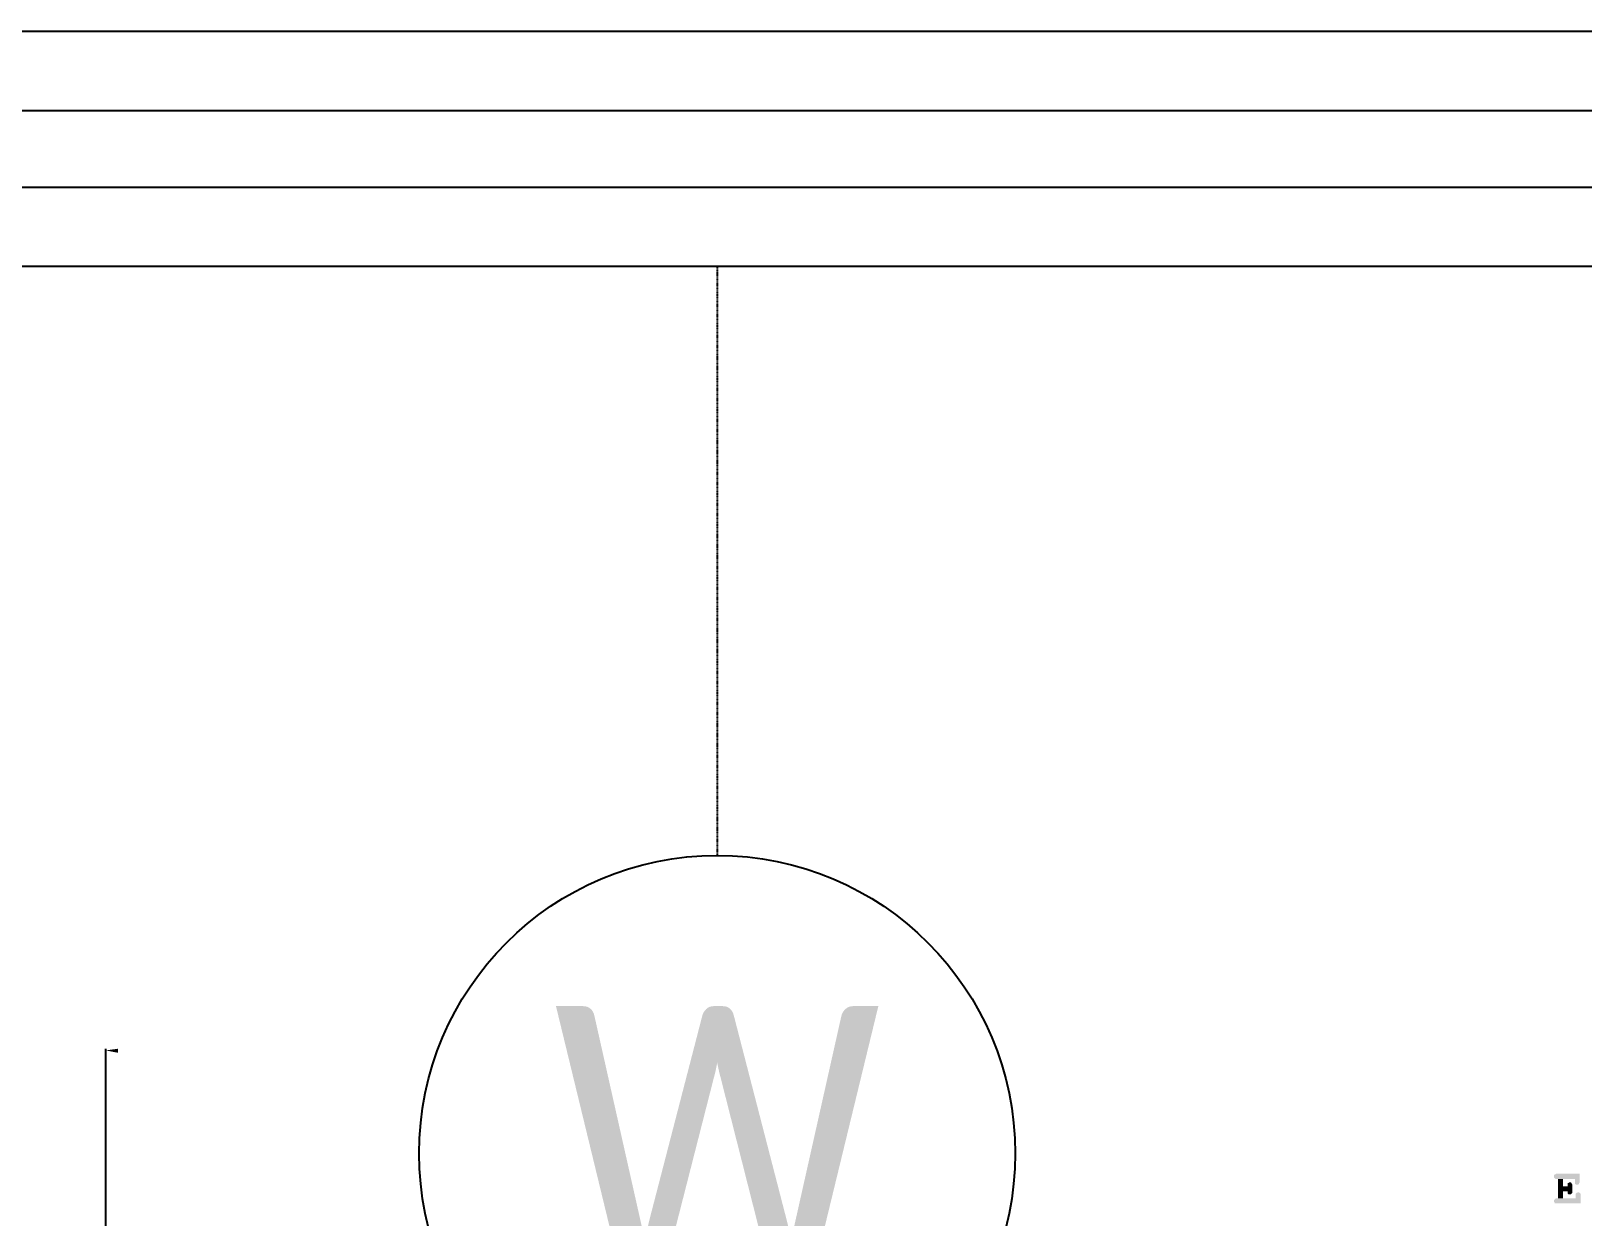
# Model space of a CAD drawing. Header units: feet. Extents: x -99009 to 3252343, y -11094690 to 9035152.
# Drawn here: x 1669864 to 1671181, y -1050455 to -1049448 of the extents above; entities that cross this region are included whole.
import ezdxf

# ---------------------------------------------------------------- set-up
doc = ezdxf.new("R2010")
doc.units = ezdxf.units.FT
doc.linetypes.add('Continous', pattern=[0])
doc.linetypes.add('HIDDEN', pattern=[0.375, 0.25, -0.125])
for name, color, linetype in [('BOR', 6, 'Continous'), ('TEXT DETAILS', 190, 'Continuous'), ('WINDOW', 5, 'Continuous')]:
    doc.layers.add(name, color=color, linetype=linetype)
doc.styles.add('CALIBRI', font='calibri.ttf', dxfattribs={"width": 0.8})

# ---------------------------------------------------------------- blocks, each defined once
blk = doc.blocks.new('W-3')
for p, q in [((1200, 32.5), (-1200, 32.5)), ((1200, -32.5), (-1200, -32.5))]:
    blk.add_line(p, q)
blk.add_lwpolyline([(-1200, 100), (1200, 100), (1200, -100), (-1200, -100)], close=True)
blk = doc.blocks.new('W')
at = {"layer": 'TEXT DETAILS', "linetype": 'HIDDEN', "ltscale": 0.5}
blk.add_lwpolyline([(0, 0), (0, -500)], dxfattribs=at)
at = {"layer": 'TEXT DETAILS'}
blk.add_circle((0, -753), 253, dxfattribs=at)
at = {"layer": 'TEXT DETAILS', "insert": (0, -753), "char_height": 250, "width": 261.905, "attachment_point": 5, "style": 'CALIBRI'}
blk.add_mtext('W', dxfattribs=at)

msp = doc.modelspace()

# ---------------------------------------------------------------- hatches: boundary and pattern name
at = {"layer": 'BOR', "ltscale": 5}
for points in [[(1671159.25474, -1050418.19177), (1671158.57135, -1050418.19177), (1671157.88797, -1050418.87516), (1671157.20458, -1050418.87516), (1671156.52119, -1050419.55855), (1671156.52119, -1050420.92532), (1671156.52119, -1050421.60871), (1671157.20458, -1050422.29209), (1671158.57135, -1050422.97548), (1671174.28926, -1050422.97548), (1671174.28926, -1050427.0758), (1671174.97264, -1050427.0758), (1671174.97264, -1050427.75919), (1671177.0228, -1050427.75919), (1671177.70619, -1050427.0758), (1671177.70619, -1050426.39242), (1671178.38958, -1050425.70903), (1671178.38958, -1050418.19177)], [(1671177.0228, -1050433.90967), (1671176.33942, -1050434.59306), (1671175.65603, -1050434.59306), (1671174.97264, -1050435.27645), (1671174.97264, -1050439.37677), (1671157.88797, -1050439.37677), (1671157.20458, -1050440.06016), (1671156.52119, -1050440.74354), (1671156.52119, -1050441.42693), (1671156.52119, -1050442.11032), (1671157.20458, -1050442.7937), (1671157.20458, -1050443.47709), (1671179.07296, -1050443.47709), (1671179.07296, -1050435.27645), (1671178.38958, -1050434.59306), (1671177.70619, -1050434.59306)], [(1671159.93813, -1050422.97548), (1671159.93813, -1050439.37677), (1671164.03845, -1050439.37677), (1671164.03845, -1050433.22629), (1671168.13877, -1050433.22629), (1671164.03845, -1050429.12596), (1671164.03845, -1050422.97548), (1671174.28926, -1050422.97548)], [(1671170.18893, -1050425.70903), (1671169.50555, -1050425.70903), (1671168.82216, -1050426.39242), (1671168.13877, -1050426.39242), (1671168.13877, -1050429.12596), (1671164.03845, -1050429.12596), (1671168.13877, -1050433.22629), (1671168.13877, -1050435.27645), (1671168.82216, -1050435.95983), (1671170.87232, -1050435.95983), (1671171.55571, -1050435.27645), (1671172.23909, -1050434.59306), (1671172.23909, -1050427.75919), (1671171.55571, -1050427.0758), (1671171.55571, -1050426.39242), (1671170.87232, -1050425.70903)]]:
    msp.add_hatch(color=3, dxfattribs=at).paths.add_polyline_path(points)

# ---------------------------------------------------------------- linework, layer by layer
at = {"layer": 'BOR', "color": 3, "ltscale": 5, "elevation": -86}
msp.add_lwpolyline([(1669927.10799, -1050588.35513), (1669927.10799, -1050312.26679)], dxfattribs=at)
at = {"layer": 'BOR', "color": 3, "ltscale": 5}
msp.add_solid([(1669937.3588, -1050312.26679, -86), (1669937.3588, -1050315.68372, -86), (1669927.10799, -1050313.63356, -86)], dxfattribs=at)

# ---------------------------------------------------------------- block references
msp.add_blockref('W', (1670446.09425, -1049648.09856))
at = {"layer": 'WINDOW', "rotation": 180}
msp.add_blockref('W-3', (1670446.09425, -1049548.09856), dxfattribs=at)

doc.saveas('drawing.dxf')
